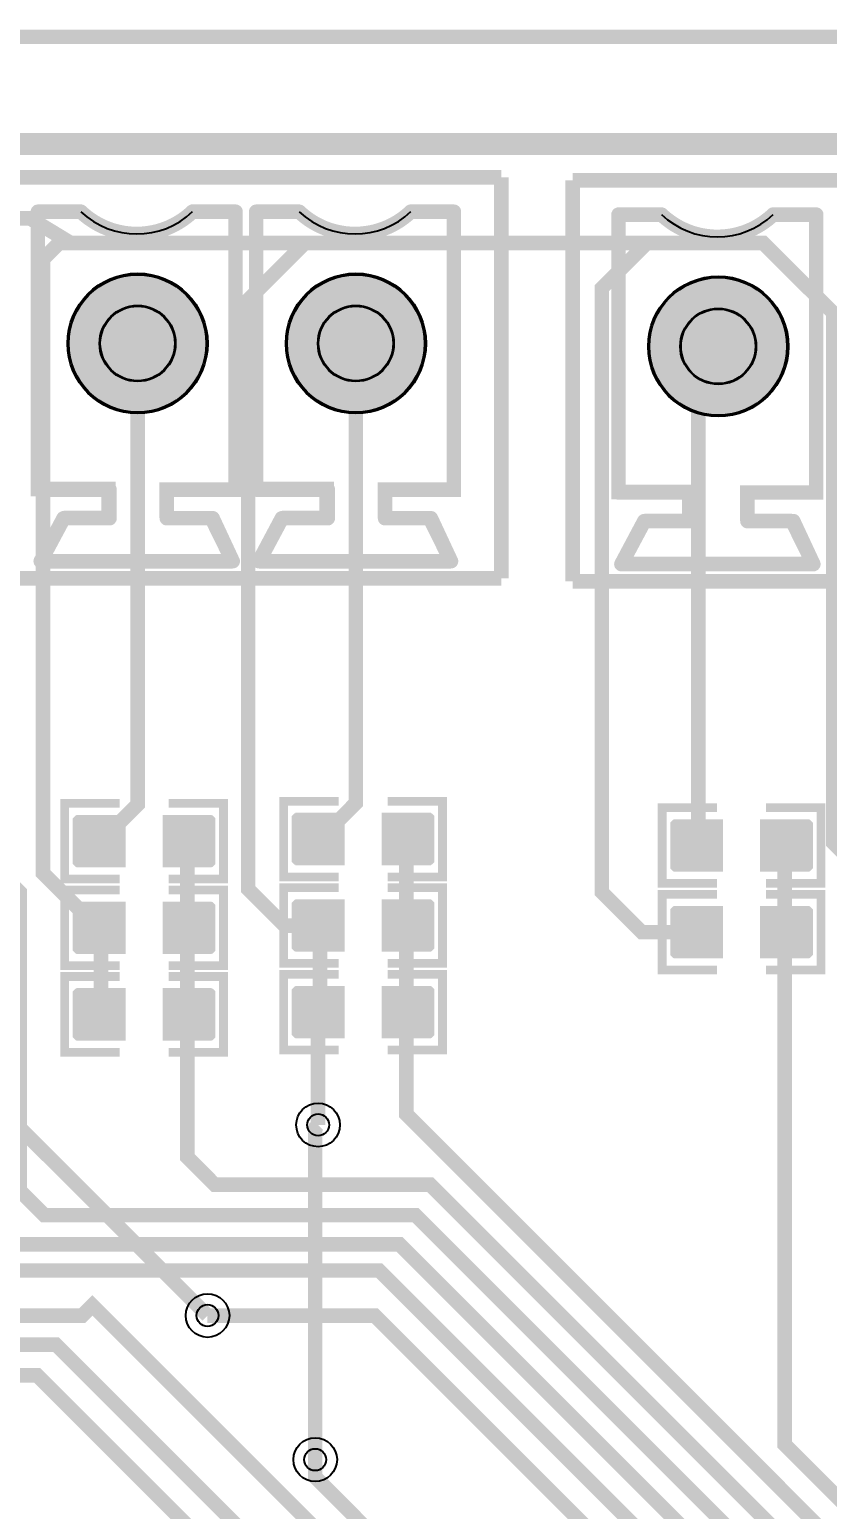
# Model space of a CAD drawing. Header units: millimetres. Extents: x 0 to 155, y 0 to 71.
# Drawn here: x 74.14 to 88.06, y 45.66 to 71.49 of the extents above; entities that cross this region are included whole.
import ezdxf

# ---------------------------------------------------------------- set-up
doc = ezdxf.new("R2010")
doc.units = ezdxf.units.MM
for name, color, linetype, true_color in [('BoardOutLine', 7, 'Continuous', 0xff00ff), ('BottomLayer', 7, 'Continuous', 0x0000ff), ('BottomSolderMaskLayer', 7, 'Continuous', 0xaa00ff), ('Document', 7, 'Continuous', 0xffffff), ('Hole', 7, 'Continuous', 0x222222), ('Multi-Layer', 7, 'Continuous', 0xc0c0c0), ('TopLayer', 7, 'Continuous', 0xff0000), ('TopPasteMaskLayer', 7, 'Continuous', 0x808080), ('TopSilkLayer', 7, 'Continuous', 0xffcc00), ('TopSolderMaskLayer', 7, 'Continuous', 0x800080)]:
    doc.layers.add(name, color=color, linetype=linetype, true_color=true_color)

msp = doc.modelspace()

# ---------------------------------------------------------------- hatches: boundary and pattern name
at = {"layer": 'BottomSolderMaskLayer'}
for points in [[(74.796, 66.014, 1), (77.247, 66.014, 1)], [(78.606, 66.014, 1), (81.057, 66.014, 1)], [(84.931, 65.963, 1), (87.381, 65.963, 1)]]:
    msp.add_hatch(color=256, dxfattribs=at).paths.add_polyline_path(points)
at = {"layer": 'Document'}
for points in [[(74.219, 62.273), (74.619, 63.023), (74.628, 63.038), (74.639, 63.051), (74.652, 63.063), (74.666, 63.072), (74.681, 63.08), (74.697, 63.086), (74.714, 63.089), (74.731, 63.091), (75.404, 63.091), (75.404, 63.336), (74.281, 63.336), (74.265, 63.338), (74.249, 63.341), (74.233, 63.346), (74.218, 63.353), (74.204, 63.363), (74.192, 63.374), (74.181, 63.386), (74.171, 63.4), (74.164, 63.415), (74.159, 63.431), (74.155, 63.447), (74.154, 63.463), (74.154, 68.313), (74.155, 68.33), (74.159, 68.346), (74.164, 68.362), (74.171, 68.377), (74.181, 68.391), (74.192, 68.403), (74.204, 68.414), (74.218, 68.423), (74.233, 68.431), (74.249, 68.436), (74.265, 68.439), (74.281, 68.44), (75.031, 68.44), (75.048, 68.439), (75.064, 68.436), (75.08, 68.431), (75.095, 68.423), (75.109, 68.414), (75.121, 68.403), (75.132, 68.391), (75.141, 68.377), (75.149, 68.362), (75.154, 68.346), (75.157, 68.33), (75.158, 68.313), (75.157, 68.297), (75.154, 68.281), (75.149, 68.265), (75.141, 68.25), (75.132, 68.236), (75.121, 68.224), (75.109, 68.213), (75.095, 68.203), (75.08, 68.196), (75.064, 68.191), (75.048, 68.187), (75.031, 68.186), (74.408, 68.186), (74.408, 63.59), (75.531, 63.59), (75.548, 63.589), (75.564, 63.586), (75.58, 63.581), (75.595, 63.573), (75.609, 63.564), (75.621, 63.553), (75.632, 63.541), (75.641, 63.527), (75.649, 63.512), (75.654, 63.496), (75.657, 63.48), (75.658, 63.463), (75.658, 62.964), (75.657, 62.947), (75.654, 62.931), (75.649, 62.915), (75.641, 62.9), (75.632, 62.886), (75.621, 62.874), (75.609, 62.863), (75.595, 62.854), (75.58, 62.846), (75.564, 62.841), (75.548, 62.838), (75.531, 62.837), (74.808, 62.837), (74.443, 62.154), (74.435, 62.14), (74.424, 62.127), (74.412, 62.116), (74.398, 62.107), (74.384, 62.099), (74.368, 62.093), (74.352, 62.09), (74.336, 62.088), (74.319, 62.089), (74.303, 62.092), (74.287, 62.096), (74.272, 62.103), (74.259, 62.112), (74.246, 62.122), (74.234, 62.134), (74.225, 62.148), (74.217, 62.162), (74.211, 62.177), (74.207, 62.193), (74.205, 62.21), (74.206, 62.226), (74.208, 62.242), (74.213, 62.258), (74.219, 62.273)], [(74.331, 62.34), (77.482, 62.34), (77.25, 62.837), (76.531, 62.837), (76.515, 62.838), (76.499, 62.841), (76.483, 62.846), (76.468, 62.854), (76.454, 62.863), (76.442, 62.874), (76.431, 62.886), (76.422, 62.9), (76.414, 62.915), (76.409, 62.931), (76.406, 62.947), (76.404, 62.964), (76.404, 63.463), (76.406, 63.48), (76.409, 63.496), (76.414, 63.512), (76.422, 63.527), (76.431, 63.541), (76.442, 63.553), (76.454, 63.564), (76.468, 63.573), (76.483, 63.581), (76.499, 63.586), (76.515, 63.589), (76.531, 63.59), (77.604, 63.59), (77.604, 68.186), (76.981, 68.186), (76.965, 68.187), (76.949, 68.191), (76.933, 68.196), (76.918, 68.203), (76.904, 68.213), (76.892, 68.224), (76.881, 68.236), (76.871, 68.25), (76.864, 68.265), (76.859, 68.281), (76.855, 68.297), (76.854, 68.313), (76.855, 68.33), (76.859, 68.346), (76.864, 68.362), (76.871, 68.377), (76.881, 68.391), (76.892, 68.403), (76.904, 68.414), (76.918, 68.423), (76.933, 68.431), (76.949, 68.436), (76.965, 68.439), (76.981, 68.44), (77.731, 68.44), (77.748, 68.439), (77.764, 68.436), (77.78, 68.431), (77.795, 68.423), (77.809, 68.414), (77.821, 68.403), (77.832, 68.391), (77.841, 68.377), (77.849, 68.362), (77.854, 68.346), (77.857, 68.33), (77.858, 68.313), (77.858, 63.463), (77.857, 63.447), (77.854, 63.431), (77.849, 63.415), (77.841, 63.4), (77.832, 63.386), (77.821, 63.374), (77.809, 63.363), (77.795, 63.353), (77.78, 63.346), (77.764, 63.341), (77.748, 63.338), (77.731, 63.336), (76.658, 63.336), (76.658, 63.091), (77.331, 63.091), (77.349, 63.089), (77.367, 63.085), (77.384, 63.079), (77.4, 63.071), (77.414, 63.06), (77.427, 63.047), (77.438, 63.033), (77.446, 63.017), (77.796, 62.267), (77.803, 62.251), (77.807, 62.235), (77.808, 62.218), (77.808, 62.201), (77.805, 62.184), (77.8, 62.168), (77.793, 62.153), (77.784, 62.138), (77.773, 62.125), (77.76, 62.114), (77.746, 62.104), (77.731, 62.097), (77.715, 62.091), (77.698, 62.088), (77.681, 62.086), (74.331, 62.086), (74.315, 62.088), (74.298, 62.091), (74.283, 62.096), (74.268, 62.104), (74.254, 62.113), (74.242, 62.124), (74.231, 62.136), (74.221, 62.15), (74.214, 62.165), (74.209, 62.181), (74.205, 62.197), (74.204, 62.213), (74.205, 62.23), (74.209, 62.246), (74.214, 62.262), (74.221, 62.277), (74.231, 62.291), (74.242, 62.303), (74.254, 62.314), (74.268, 62.323), (74.283, 62.331), (74.298, 62.336), (74.315, 62.339), (74.331, 62.34)], [(75.119, 68.406), (75.157, 68.371), (75.196, 68.338), (75.237, 68.306), (75.279, 68.276), (75.322, 68.248), (75.367, 68.222), (75.412, 68.197), (75.458, 68.174), (75.505, 68.153), (75.553, 68.134), (75.601, 68.117), (75.651, 68.102), (75.701, 68.089), (75.751, 68.078), (75.802, 68.068), (75.853, 68.061), (75.904, 68.056), (75.955, 68.053), (76.007, 68.052), (76.058, 68.053), (76.11, 68.056), (76.161, 68.062), (76.212, 68.069), (76.263, 68.078), (76.313, 68.089), (76.363, 68.102), (76.412, 68.118), (76.461, 68.135), (76.508, 68.154), (76.555, 68.175), (76.602, 68.198), (76.647, 68.223), (76.691, 68.249), (76.734, 68.277), (76.776, 68.307), (76.817, 68.339), (76.856, 68.372), (76.894, 68.407), (76.906, 68.417), (76.92, 68.426), (76.934, 68.433), (76.95, 68.439), (76.965, 68.442), (76.981, 68.443), (76.998, 68.442), (77.013, 68.44), (77.029, 68.435), (77.043, 68.428), (77.057, 68.42), (77.07, 68.409), (77.081, 68.398), (77.09, 68.385), (77.098, 68.37), (77.104, 68.356), (77.108, 68.34), (77.11, 68.324), (77.11, 68.308), (77.108, 68.292), (77.104, 68.276), (77.098, 68.261), (77.09, 68.247), (77.08, 68.234), (77.069, 68.223), (77.027, 68.184), (76.983, 68.147), (76.938, 68.112), (76.892, 68.078), (76.845, 68.046), (76.796, 68.016), (76.747, 67.987), (76.696, 67.961), (76.644, 67.936), (76.592, 67.914), (76.539, 67.893), (76.485, 67.874), (76.43, 67.858), (76.375, 67.843), (76.319, 67.83), (76.263, 67.82), (76.206, 67.811), (76.15, 67.805), (76.093, 67.801), (76.036, 67.798), (75.978, 67.798), (75.921, 67.8), (75.864, 67.805), (75.807, 67.811), (75.751, 67.819), (75.695, 67.83), (75.639, 67.842), (75.584, 67.857), (75.529, 67.874), (75.475, 67.892), (75.422, 67.913), (75.369, 67.935), (75.318, 67.96), (75.267, 67.986), (75.217, 68.015), (75.169, 68.045), (75.121, 68.077), (75.075, 68.11), (75.03, 68.146), (74.986, 68.182), (74.944, 68.221), (74.933, 68.233), (74.923, 68.247), (74.916, 68.261), (74.91, 68.277), (74.906, 68.293), (74.905, 68.31), (74.905, 68.326), (74.908, 68.343), (74.913, 68.359), (74.92, 68.374), (74.929, 68.388), (74.939, 68.401), (74.951, 68.412), (74.965, 68.421), (74.98, 68.429), (74.995, 68.435), (75.011, 68.439), (75.028, 68.44), (75.045, 68.44), (75.061, 68.437), (75.077, 68.432), (75.092, 68.425), (75.106, 68.416), (75.119, 68.406)], [(78.029, 62.273), (78.429, 63.023), (78.438, 63.038), (78.449, 63.051), (78.462, 63.063), (78.476, 63.072), (78.491, 63.08), (78.507, 63.086), (78.524, 63.089), (78.541, 63.091), (79.214, 63.091), (79.214, 63.336), (78.091, 63.336), (78.075, 63.338), (78.058, 63.341), (78.043, 63.346), (78.028, 63.353), (78.014, 63.363), (78.002, 63.374), (77.991, 63.386), (77.981, 63.4), (77.974, 63.415), (77.969, 63.431), (77.965, 63.447), (77.964, 63.463), (77.964, 68.313), (77.965, 68.33), (77.969, 68.346), (77.974, 68.362), (77.981, 68.377), (77.991, 68.391), (78.002, 68.403), (78.014, 68.414), (78.028, 68.423), (78.043, 68.431), (78.058, 68.436), (78.075, 68.439), (78.091, 68.44), (78.841, 68.44), (78.858, 68.439), (78.874, 68.436), (78.89, 68.431), (78.905, 68.423), (78.919, 68.414), (78.931, 68.403), (78.942, 68.391), (78.951, 68.377), (78.959, 68.362), (78.964, 68.346), (78.967, 68.33), (78.968, 68.313), (78.967, 68.297), (78.964, 68.281), (78.959, 68.265), (78.951, 68.25), (78.942, 68.236), (78.931, 68.224), (78.919, 68.213), (78.905, 68.203), (78.89, 68.196), (78.874, 68.191), (78.858, 68.188), (78.841, 68.186), (78.218, 68.186), (78.218, 63.59), (79.341, 63.59), (79.358, 63.589), (79.374, 63.586), (79.39, 63.581), (79.405, 63.573), (79.419, 63.564), (79.431, 63.553), (79.442, 63.541), (79.451, 63.527), (79.459, 63.512), (79.464, 63.496), (79.467, 63.48), (79.468, 63.463), (79.468, 62.964), (79.467, 62.947), (79.464, 62.931), (79.459, 62.915), (79.451, 62.9), (79.442, 62.886), (79.431, 62.874), (79.419, 62.863), (79.405, 62.854), (79.39, 62.846), (79.374, 62.841), (79.358, 62.838), (79.341, 62.837), (78.618, 62.837), (78.253, 62.154), (78.245, 62.14), (78.234, 62.127), (78.222, 62.115), (78.208, 62.106), (78.194, 62.098), (78.178, 62.092), (78.162, 62.088), (78.146, 62.087), (78.129, 62.087), (78.113, 62.09), (78.097, 62.095), (78.082, 62.101), (78.067, 62.11), (78.055, 62.121), (78.043, 62.133), (78.034, 62.146), (78.026, 62.161), (78.02, 62.177), (78.016, 62.193), (78.014, 62.209), (78.015, 62.226), (78.018, 62.242), (78.022, 62.258), (78.029, 62.273)], [(78.141, 62.34), (81.292, 62.34), (81.06, 62.837), (80.341, 62.837), (80.325, 62.838), (80.308, 62.841), (80.293, 62.846), (80.278, 62.854), (80.264, 62.863), (80.252, 62.874), (80.241, 62.886), (80.231, 62.9), (80.224, 62.915), (80.219, 62.931), (80.215, 62.947), (80.214, 62.964), (80.214, 63.463), (80.215, 63.48), (80.219, 63.496), (80.224, 63.512), (80.231, 63.527), (80.241, 63.541), (80.252, 63.553), (80.264, 63.564), (80.278, 63.573), (80.293, 63.581), (80.308, 63.586), (80.325, 63.589), (80.341, 63.59), (81.414, 63.59), (81.414, 68.186), (80.791, 68.186), (80.775, 68.188), (80.758, 68.191), (80.743, 68.196), (80.728, 68.203), (80.714, 68.213), (80.702, 68.224), (80.691, 68.236), (80.681, 68.25), (80.674, 68.265), (80.669, 68.281), (80.665, 68.297), (80.664, 68.313), (80.665, 68.33), (80.669, 68.346), (80.674, 68.362), (80.681, 68.377), (80.691, 68.391), (80.702, 68.403), (80.714, 68.414), (80.728, 68.423), (80.743, 68.431), (80.758, 68.436), (80.775, 68.439), (80.791, 68.44), (81.541, 68.44), (81.558, 68.439), (81.574, 68.436), (81.59, 68.431), (81.605, 68.423), (81.619, 68.414), (81.631, 68.403), (81.642, 68.391), (81.651, 68.377), (81.659, 68.362), (81.664, 68.346), (81.667, 68.33), (81.668, 68.313), (81.668, 63.463), (81.667, 63.447), (81.664, 63.431), (81.659, 63.415), (81.651, 63.4), (81.642, 63.386), (81.631, 63.374), (81.619, 63.363), (81.605, 63.353), (81.59, 63.346), (81.574, 63.341), (81.558, 63.338), (81.541, 63.336), (80.468, 63.336), (80.468, 63.091), (81.141, 63.091), (81.159, 63.089), (81.177, 63.085), (81.194, 63.079), (81.21, 63.071), (81.224, 63.06), (81.237, 63.047), (81.248, 63.033), (81.256, 63.017), (81.606, 62.267), (81.613, 62.251), (81.617, 62.235), (81.618, 62.218), (81.618, 62.201), (81.615, 62.184), (81.61, 62.168), (81.603, 62.153), (81.594, 62.138), (81.583, 62.125), (81.57, 62.114), (81.556, 62.104), (81.541, 62.097), (81.525, 62.091), (81.508, 62.088), (81.491, 62.086), (78.141, 62.086), (78.125, 62.088), (78.108, 62.091), (78.093, 62.096), (78.078, 62.104), (78.064, 62.113), (78.052, 62.124), (78.041, 62.136), (78.031, 62.15), (78.024, 62.165), (78.019, 62.181), (78.015, 62.197), (78.014, 62.213), (78.015, 62.23), (78.019, 62.246), (78.024, 62.262), (78.031, 62.277), (78.041, 62.291), (78.052, 62.303), (78.064, 62.314), (78.078, 62.323), (78.093, 62.331), (78.108, 62.336), (78.125, 62.339), (78.141, 62.34)], [(78.929, 68.406), (78.967, 68.371), (79.006, 68.338), (79.047, 68.306), (79.089, 68.276), (79.132, 68.248), (79.176, 68.222), (79.222, 68.197), (79.268, 68.174), (79.315, 68.153), (79.363, 68.134), (79.411, 68.117), (79.461, 68.102), (79.51, 68.089), (79.561, 68.078), (79.611, 68.069), (79.662, 68.061), (79.714, 68.056), (79.765, 68.053), (79.817, 68.052), (79.868, 68.053), (79.92, 68.056), (79.971, 68.062), (80.022, 68.069), (80.073, 68.078), (80.123, 68.089), (80.173, 68.103), (80.222, 68.118), (80.27, 68.135), (80.318, 68.154), (80.365, 68.175), (80.411, 68.198), (80.457, 68.223), (80.501, 68.249), (80.544, 68.277), (80.586, 68.307), (80.627, 68.339), (80.666, 68.372), (80.704, 68.407), (80.717, 68.418), (80.731, 68.426), (80.746, 68.433), (80.762, 68.438), (80.778, 68.441), (80.795, 68.442), (80.811, 68.44), (80.828, 68.437), (80.843, 68.431), (80.858, 68.423), (80.871, 68.413), (80.884, 68.402), (80.894, 68.389), (80.903, 68.375), (80.91, 68.36), (80.915, 68.344), (80.918, 68.328), (80.919, 68.311), (80.917, 68.295), (80.913, 68.279), (80.908, 68.263), (80.9, 68.248), (80.89, 68.235), (80.879, 68.223), (80.837, 68.184), (80.793, 68.147), (80.748, 68.112), (80.702, 68.078), (80.655, 68.046), (80.606, 68.016), (80.557, 67.988), (80.506, 67.961), (80.454, 67.936), (80.402, 67.914), (80.349, 67.893), (80.295, 67.874), (80.24, 67.858), (80.185, 67.843), (80.129, 67.83), (80.073, 67.82), (80.016, 67.811), (79.96, 67.805), (79.903, 67.801), (79.845, 67.799), (79.788, 67.798), (79.731, 67.801), (79.674, 67.805), (79.617, 67.811), (79.561, 67.819), (79.505, 67.83), (79.449, 67.842), (79.394, 67.857), (79.339, 67.874), (79.285, 67.892), (79.232, 67.913), (79.179, 67.936), (79.128, 67.96), (79.077, 67.987), (79.027, 68.015), (78.979, 68.045), (78.931, 68.077), (78.885, 68.11), (78.84, 68.146), (78.796, 68.183), (78.754, 68.221), (78.743, 68.233), (78.733, 68.247), (78.726, 68.262), (78.72, 68.277), (78.716, 68.293), (78.715, 68.31), (78.715, 68.327), (78.718, 68.343), (78.723, 68.359), (78.73, 68.374), (78.739, 68.388), (78.749, 68.401), (78.761, 68.412), (78.775, 68.422), (78.79, 68.429), (78.805, 68.435), (78.821, 68.439), (78.838, 68.44), (78.855, 68.44), (78.871, 68.437), (78.887, 68.432), (78.902, 68.425), (78.916, 68.416), (78.929, 68.406)], [(84.354, 62.223), (84.754, 62.973), (84.763, 62.987), (84.774, 63), (84.786, 63.012), (84.801, 63.022), (84.816, 63.029), (84.832, 63.035), (84.849, 63.039), (84.866, 63.04), (85.539, 63.04), (85.539, 63.286), (84.416, 63.286), (84.399, 63.287), (84.383, 63.29), (84.367, 63.295), (84.352, 63.303), (84.339, 63.312), (84.326, 63.323), (84.315, 63.335), (84.306, 63.349), (84.299, 63.364), (84.293, 63.38), (84.29, 63.396), (84.289, 63.413), (84.289, 68.263), (84.29, 68.279), (84.293, 68.296), (84.299, 68.311), (84.306, 68.326), (84.315, 68.34), (84.326, 68.353), (84.339, 68.364), (84.352, 68.373), (84.367, 68.38), (84.383, 68.385), (84.399, 68.389), (84.416, 68.39), (85.166, 68.39), (85.182, 68.389), (85.199, 68.385), (85.215, 68.38), (85.229, 68.373), (85.243, 68.364), (85.256, 68.353), (85.267, 68.34), (85.276, 68.326), (85.283, 68.311), (85.289, 68.296), (85.292, 68.279), (85.293, 68.263), (85.292, 68.246), (85.289, 68.23), (85.283, 68.214), (85.276, 68.199), (85.267, 68.185), (85.256, 68.173), (85.243, 68.162), (85.229, 68.153), (85.215, 68.145), (85.199, 68.14), (85.182, 68.137), (85.166, 68.136), (84.543, 68.136), (84.543, 63.54), (85.666, 63.54), (85.682, 63.539), (85.699, 63.535), (85.715, 63.53), (85.729, 63.523), (85.743, 63.514), (85.756, 63.503), (85.767, 63.49), (85.776, 63.476), (85.783, 63.461), (85.789, 63.446), (85.792, 63.429), (85.793, 63.413), (85.793, 62.913), (85.792, 62.896), (85.789, 62.88), (85.783, 62.864), (85.776, 62.849), (85.767, 62.835), (85.756, 62.823), (85.743, 62.812), (85.729, 62.803), (85.715, 62.795), (85.699, 62.79), (85.682, 62.787), (85.666, 62.786), (84.942, 62.786), (84.578, 62.103), (84.569, 62.089), (84.559, 62.076), (84.547, 62.065), (84.533, 62.055), (84.518, 62.047), (84.503, 62.041), (84.487, 62.037), (84.47, 62.036), (84.454, 62.036), (84.437, 62.039), (84.421, 62.044), (84.406, 62.051), (84.392, 62.059), (84.379, 62.07), (84.368, 62.082), (84.358, 62.096), (84.35, 62.11), (84.344, 62.126), (84.341, 62.142), (84.339, 62.158), (84.34, 62.175), (84.342, 62.191), (84.347, 62.207), (84.354, 62.223)], [(84.466, 62.29), (87.617, 62.29), (87.385, 62.786), (86.666, 62.786), (86.649, 62.787), (86.633, 62.79), (86.617, 62.795), (86.602, 62.803), (86.589, 62.812), (86.576, 62.823), (86.565, 62.835), (86.556, 62.849), (86.549, 62.864), (86.543, 62.88), (86.54, 62.896), (86.539, 62.913), (86.539, 63.413), (86.54, 63.429), (86.543, 63.446), (86.549, 63.461), (86.556, 63.476), (86.565, 63.49), (86.576, 63.503), (86.589, 63.514), (86.602, 63.523), (86.617, 63.53), (86.633, 63.535), (86.649, 63.539), (86.666, 63.54), (87.739, 63.54), (87.739, 68.136), (87.116, 68.136), (87.099, 68.137), (87.083, 68.14), (87.067, 68.145), (87.052, 68.153), (87.039, 68.162), (87.026, 68.173), (87.015, 68.185), (87.006, 68.199), (86.999, 68.214), (86.993, 68.23), (86.99, 68.246), (86.989, 68.263), (86.99, 68.279), (86.993, 68.296), (86.999, 68.311), (87.006, 68.326), (87.015, 68.34), (87.026, 68.353), (87.039, 68.364), (87.052, 68.373), (87.067, 68.38), (87.083, 68.385), (87.099, 68.389), (87.116, 68.39), (87.866, 68.39), (87.882, 68.389), (87.899, 68.385), (87.915, 68.38), (87.929, 68.373), (87.943, 68.364), (87.956, 68.353), (87.967, 68.34), (87.976, 68.326), (87.983, 68.311), (87.989, 68.296), (87.992, 68.279), (87.993, 68.263), (87.993, 63.413), (87.992, 63.396), (87.989, 63.38), (87.983, 63.364), (87.976, 63.349), (87.967, 63.335), (87.956, 63.323), (87.943, 63.312), (87.929, 63.303), (87.915, 63.295), (87.899, 63.29), (87.882, 63.287), (87.866, 63.286), (86.793, 63.286), (86.793, 63.04), (87.466, 63.04), (87.484, 63.038), (87.501, 63.035), (87.518, 63.028), (87.534, 63.02), (87.549, 63.009), (87.561, 62.997), (87.572, 62.982), (87.581, 62.966), (87.931, 62.216), (87.937, 62.201), (87.941, 62.184), (87.943, 62.167), (87.942, 62.15), (87.94, 62.134), (87.935, 62.117), (87.927, 62.102), (87.918, 62.088), (87.907, 62.075), (87.895, 62.063), (87.881, 62.054), (87.866, 62.046), (87.85, 62.04), (87.833, 62.037), (87.816, 62.036), (84.466, 62.036), (84.449, 62.037), (84.433, 62.04), (84.417, 62.045), (84.402, 62.053), (84.389, 62.062), (84.376, 62.073), (84.365, 62.085), (84.356, 62.099), (84.349, 62.114), (84.343, 62.13), (84.34, 62.146), (84.339, 62.163), (84.34, 62.179), (84.343, 62.196), (84.349, 62.211), (84.356, 62.226), (84.365, 62.24), (84.376, 62.253), (84.389, 62.264), (84.402, 62.273), (84.417, 62.28), (84.433, 62.285), (84.449, 62.289), (84.466, 62.29)], [(85.253, 68.355), (85.291, 68.32), (85.331, 68.287), (85.372, 68.256), (85.414, 68.226), (85.457, 68.197), (85.501, 68.171), (85.546, 68.146), (85.592, 68.124), (85.64, 68.103), (85.687, 68.084), (85.736, 68.066), (85.785, 68.051), (85.835, 68.038), (85.885, 68.027), (85.936, 68.018), (85.987, 68.011), (86.038, 68.006), (86.09, 68.002), (86.141, 68.001), (86.193, 68.003), (86.244, 68.006), (86.295, 68.011), (86.346, 68.018), (86.397, 68.027), (86.447, 68.039), (86.497, 68.052), (86.546, 68.067), (86.595, 68.084), (86.643, 68.103), (86.69, 68.124), (86.736, 68.147), (86.781, 68.172), (86.825, 68.198), (86.869, 68.227), (86.91, 68.257), (86.951, 68.288), (86.991, 68.321), (87.029, 68.356), (87.041, 68.367), (87.055, 68.376), (87.071, 68.383), (87.086, 68.387), (87.103, 68.39), (87.119, 68.391), (87.136, 68.389), (87.152, 68.386), (87.168, 68.38), (87.182, 68.372), (87.196, 68.363), (87.208, 68.351), (87.219, 68.339), (87.228, 68.325), (87.235, 68.31), (87.24, 68.294), (87.242, 68.277), (87.243, 68.261), (87.242, 68.244), (87.238, 68.228), (87.232, 68.212), (87.224, 68.198), (87.215, 68.184), (87.204, 68.172), (87.161, 68.133), (87.118, 68.096), (87.073, 68.061), (87.027, 68.027), (86.979, 67.995), (86.931, 67.965), (86.881, 67.937), (86.831, 67.91), (86.779, 67.886), (86.727, 67.863), (86.673, 67.842), (86.619, 67.824), (86.565, 67.807), (86.509, 67.792), (86.454, 67.78), (86.397, 67.769), (86.341, 67.761), (86.284, 67.754), (86.227, 67.75), (86.17, 67.748), (86.113, 67.748), (86.056, 67.75), (85.999, 67.754), (85.942, 67.76), (85.885, 67.769), (85.829, 67.779), (85.773, 67.792), (85.718, 67.806), (85.664, 67.823), (85.61, 67.842), (85.556, 67.862), (85.504, 67.885), (85.452, 67.909), (85.401, 67.936), (85.352, 67.964), (85.303, 67.994), (85.256, 68.026), (85.21, 68.06), (85.165, 68.095), (85.121, 68.132), (85.079, 68.17), (85.067, 68.183), (85.058, 68.196), (85.05, 68.211), (85.044, 68.226), (85.041, 68.243), (85.039, 68.259), (85.04, 68.276), (85.043, 68.292), (85.047, 68.308), (85.054, 68.323), (85.063, 68.337), (85.074, 68.35), (85.086, 68.361), (85.1, 68.371), (85.114, 68.379), (85.13, 68.384), (85.146, 68.388), (85.163, 68.39), (85.179, 68.389), (85.196, 68.386), (85.211, 68.381), (85.227, 68.374), (85.241, 68.365), (85.253, 68.355)]]:
    msp.add_hatch(color=256, dxfattribs=at).paths.add_polyline_path(points)
at = {"layer": 'Multi-Layer'}
for points in [[(74.821, 66.014, 1), (77.221, 66.014, 1)], [(78.631, 66.014, 1), (81.031, 66.014, 1)], [(84.956, 65.963, 1), (87.356, 65.963, 1)]]:
    msp.add_hatch(color=256, dxfattribs=at).paths.add_polyline_path(points)
at = {"layer": 'TopLayer'}
for points in [[(75.786, 56.895), (75.786, 57.759), (74.979, 57.759), (74.979, 56.895)], [(76.486, 56.895), (76.486, 57.759), (77.292, 57.759), (77.292, 56.895)], [(79.608, 56.933), (79.608, 57.797), (78.802, 57.797), (78.802, 56.933)], [(80.308, 56.933), (80.308, 57.797), (81.115, 57.797), (81.115, 56.933)], [(86.212, 56.819), (86.212, 57.683), (85.406, 57.683), (85.406, 56.819)], [(86.912, 56.819), (86.912, 57.683), (87.719, 57.683), (87.719, 56.819)], [(75.786, 56.247), (75.786, 55.383), (74.979, 55.383), (74.979, 56.247)], [(76.486, 56.247), (76.486, 55.383), (77.292, 55.383), (77.292, 56.247)], [(79.608, 56.286), (79.608, 55.422), (78.802, 55.422), (78.802, 56.286)], [(80.308, 56.286), (80.308, 55.422), (81.115, 55.422), (81.115, 56.286)], [(86.212, 56.171), (86.212, 55.307), (85.406, 55.307), (85.406, 56.171)], [(86.912, 56.171), (86.912, 55.307), (87.719, 55.307), (87.719, 56.171)], [(79.608, 54.774), (79.608, 53.91), (78.802, 53.91), (78.802, 54.774)], [(80.308, 54.774), (80.308, 53.91), (81.115, 53.91), (81.115, 54.774)], [(75.786, 54.736), (75.786, 53.872), (74.979, 53.872), (74.979, 54.736)], [(76.486, 54.736), (76.486, 53.872), (77.292, 53.872), (77.292, 54.736)]]:
    msp.add_hatch(color=256, dxfattribs=at).paths.add_polyline_path(points)
at = {"layer": 'TopPasteMaskLayer'}
for points in [[(74.941, 56.877), (75.741, 56.877), (75.791, 56.927), (75.791, 57.155), (75.421, 57.155), (75.421, 57.485), (75.791, 57.485), (75.791, 57.727), (75.741, 57.777), (74.941, 57.777), (74.891, 57.727), (74.891, 56.927)], [(77.331, 57.777), (76.531, 57.777), (76.481, 57.727), (76.481, 57.499), (76.851, 57.499), (76.851, 57.169), (76.481, 57.169), (76.481, 56.927), (76.531, 56.877), (77.331, 56.877), (77.381, 56.927), (77.381, 57.727)], [(78.763, 56.915), (79.563, 56.915), (79.613, 56.965), (79.613, 57.193), (79.243, 57.193), (79.243, 57.523), (79.613, 57.523), (79.613, 57.765), (79.563, 57.815), (78.763, 57.815), (78.713, 57.765), (78.713, 56.965)], [(81.153, 57.815), (80.353, 57.815), (80.303, 57.765), (80.303, 57.537), (80.673, 57.537), (80.673, 57.207), (80.303, 57.207), (80.303, 56.965), (80.353, 56.915), (81.153, 56.915), (81.203, 56.965), (81.203, 57.765)], [(85.367, 56.801), (86.167, 56.801), (86.217, 56.851), (86.217, 57.079), (85.847, 57.079), (85.847, 57.409), (86.217, 57.409), (86.217, 57.651), (86.167, 57.701), (85.367, 57.701), (85.317, 57.651), (85.317, 56.851)], [(87.757, 57.701), (86.957, 57.701), (86.907, 57.651), (86.907, 57.423), (87.277, 57.423), (87.277, 57.093), (86.907, 57.093), (86.907, 56.851), (86.957, 56.801), (87.757, 56.801), (87.807, 56.851), (87.807, 57.651)], [(74.941, 55.365), (75.741, 55.365), (75.791, 55.415), (75.791, 55.643), (75.421, 55.643), (75.421, 55.973), (75.791, 55.973), (75.791, 56.215), (75.741, 56.265), (74.941, 56.265), (74.891, 56.215), (74.891, 55.415)], [(77.331, 56.265), (76.531, 56.265), (76.481, 56.215), (76.481, 55.987), (76.851, 55.987), (76.851, 55.657), (76.481, 55.657), (76.481, 55.415), (76.531, 55.365), (77.331, 55.365), (77.381, 55.415), (77.381, 56.215)], [(78.763, 55.404), (79.563, 55.404), (79.613, 55.454), (79.613, 55.682), (79.243, 55.682), (79.243, 56.012), (79.613, 56.012), (79.613, 56.254), (79.563, 56.304), (78.763, 56.304), (78.713, 56.254), (78.713, 55.454)], [(81.153, 56.304), (80.353, 56.304), (80.303, 56.254), (80.303, 56.026), (80.673, 56.026), (80.673, 55.696), (80.303, 55.696), (80.303, 55.454), (80.353, 55.404), (81.153, 55.404), (81.203, 55.454), (81.203, 56.254)], [(85.367, 55.289), (86.167, 55.289), (86.217, 55.339), (86.217, 55.567), (85.847, 55.567), (85.847, 55.897), (86.217, 55.897), (86.217, 56.139), (86.167, 56.189), (85.367, 56.189), (85.317, 56.139), (85.317, 55.339)], [(87.757, 56.189), (86.957, 56.189), (86.907, 56.139), (86.907, 55.911), (87.277, 55.911), (87.277, 55.581), (86.907, 55.581), (86.907, 55.339), (86.957, 55.289), (87.757, 55.289), (87.807, 55.339), (87.807, 56.139)], [(78.763, 53.892), (79.563, 53.892), (79.613, 53.942), (79.613, 54.17), (79.243, 54.17), (79.243, 54.5), (79.613, 54.5), (79.613, 54.742), (79.563, 54.792), (78.763, 54.792), (78.713, 54.742), (78.713, 53.942)], [(81.153, 54.792), (80.353, 54.792), (80.303, 54.742), (80.303, 54.514), (80.673, 54.514), (80.673, 54.184), (80.303, 54.184), (80.303, 53.942), (80.353, 53.892), (81.153, 53.892), (81.203, 53.942), (81.203, 54.742)], [(74.941, 53.854), (75.741, 53.854), (75.791, 53.904), (75.791, 54.132), (75.421, 54.132), (75.421, 54.462), (75.791, 54.462), (75.791, 54.704), (75.741, 54.754), (74.941, 54.754), (74.891, 54.704), (74.891, 53.904)], [(77.331, 54.754), (76.531, 54.754), (76.481, 54.704), (76.481, 54.476), (76.851, 54.476), (76.851, 54.146), (76.481, 54.146), (76.481, 53.904), (76.531, 53.854), (77.331, 53.854), (77.381, 53.904), (77.381, 54.704)]]:
    msp.add_hatch(color=256, dxfattribs=at).paths.add_polyline_path(points)
at = {"layer": 'TopSolderMaskLayer'}
for points in [[(74.796, 66.014, 1), (77.247, 66.014, 1)], [(78.606, 66.014, 1), (81.057, 66.014, 1)], [(84.931, 65.963, 1), (87.381, 65.963, 1)], [(75.811, 56.869), (75.811, 57.784), (74.954, 57.784), (74.954, 56.869)], [(76.46, 56.869), (76.46, 57.784), (77.317, 57.784), (77.317, 56.869)], [(79.634, 56.907), (79.634, 57.822), (78.776, 57.822), (78.776, 56.907)], [(80.283, 56.907), (80.283, 57.822), (81.14, 57.822), (81.14, 56.907)], [(86.238, 56.793), (86.238, 57.708), (85.38, 57.708), (85.38, 56.793)], [(86.887, 56.793), (86.887, 57.708), (87.744, 57.708), (87.744, 56.793)], [(79.634, 56.311), (79.634, 55.396), (78.776, 55.396), (78.776, 56.311)], [(80.283, 56.311), (80.283, 55.396), (81.14, 55.396), (81.14, 56.311)], [(75.811, 56.273), (75.811, 55.358), (74.954, 55.358), (74.954, 56.273)], [(76.46, 56.273), (76.46, 55.358), (77.317, 55.358), (77.317, 56.273)], [(86.238, 56.197), (86.238, 55.282), (85.38, 55.282), (85.38, 56.197)], [(86.887, 56.197), (86.887, 55.282), (87.744, 55.282), (87.744, 56.197)], [(75.811, 54.762), (75.811, 53.847), (74.954, 53.847), (74.954, 54.762)], [(76.46, 54.762), (76.46, 53.847), (77.317, 53.847), (77.317, 54.762)], [(79.634, 54.8), (79.634, 53.885), (78.776, 53.885), (78.776, 54.8)], [(80.283, 54.8), (80.283, 53.885), (81.14, 53.885), (81.14, 54.8)]]:
    msp.add_hatch(color=256, dxfattribs=at).paths.add_polyline_path(points)

# ---------------------------------------------------------------- linework, layer by layer
at = {"layer": 'BoardOutLine', "const_width": 0.254}
msp.add_lwpolyline([(106.139, 0), (-0.061, 0), (-0.061, 71.365), (106.139, 71.365), (106.139, 0)], close=True, dxfattribs=at)
at = {"layer": 'BottomLayer', "const_width": 0.254}
for points in [[(77.242, 49.048), (72.822, 53.467), (72.822, 54.559)], [(79.172, 52.375), (79.121, 52.324), (79.121, 46.533)]]:
    msp.add_lwpolyline(points, dxfattribs=at)
at = {"layer": 'BottomSolderMaskLayer'}
for centre, radius in [((76.021, 66.014), 1.225), ((79.831, 66.014), 1.225), ((86.156, 65.963), 1.225), ((76.021, 66.014), 0.664), ((79.831, 66.014), 0.664), ((86.156, 65.963), 0.664)]:
    msp.add_circle(centre, radius, dxfattribs=at)
at = {"layer": 'Hole'}
for centre in [(79.172, 52.375), (77.242, 49.048), (79.121, 46.533)]:
    msp.add_circle(centre, 0.191, dxfattribs=at)
at = {"layer": 'Multi-Layer'}
for centre, radius in [((76.021, 66.014), 1.2), ((79.831, 66.014), 1.2), ((86.156, 65.963), 1.2), ((76.021, 66.014), 0.65), ((79.831, 66.014), 0.65), ((86.156, 65.963), 0.65), ((79.172, 52.375), 0.381), ((77.242, 49.048), 0.381), ((79.121, 46.533), 0.381)]:
    msp.add_circle(centre, radius, dxfattribs=at)
at = {"layer": 'TopLayer'}
for points, const_width in [([(56.058, 62.84), (56.007, 62.891), (56.007, 67.513), (57.988, 69.495), (92.405, 69.495), (93.777, 68.123), (93.777, 65.964)], 0.381), ([(74.855, 67.766), (74.143, 68.199), (60.273, 68.173), (58.114, 66.014)], 0.254), ([(78.942, 67.766), (74.65, 67.766), (74.37, 67.487), (74.37, 56.768), (75.323, 55.815), (75.384, 55.815)], 0.254), ([(85.234, 67.766), (78.942, 67.766), (77.952, 66.776), (77.952, 56.489), (78.587, 55.854), (79.206, 55.854)], 0.254), ([(89.646, 55.815), (88.163, 57.299), (88.163, 66.547), (86.943, 67.766), (84.911, 67.766), (84.124, 66.979), (84.124, 56.438), (84.822, 55.739), (85.81, 55.739)], 0.254), ([(75.384, 57.327), (76.021, 57.967), (76.021, 66.014)], 0.254), ([(79.206, 57.365), (79.831, 57.992), (79.831, 66.014)], 0.254), ([(85.81, 57.251), (85.81, 65.963), (86.156, 65.963)], 0.254), ([(80.992, 38.866), (82.257, 40.131), (85.445, 40.131), (86.308, 40.995), (86.308, 43.763), (80.238, 49.834), (72.922, 49.834), (70.179, 52.577), (64.972, 52.577), (64.286, 53.263), (64.286, 57.098), (64.058, 57.327), (63.415, 57.327)], 0.254), ([(81.716, 37.141), (82.531, 37.141), (84.505, 39.115), (85.877, 39.115), (87.502, 40.741), (87.502, 44.17), (80.873, 50.799), (74.396, 50.799), (73.964, 51.231), (73.964, 56.438), (73.075, 57.327), (72.864, 57.327)], 0.254), ([(76.89, 57.327), (76.89, 55.815)], 0.254), ([(80.713, 57.365), (80.713, 55.854)], 0.254), ([(87.317, 55.739), (87.317, 57.251)], 0.254), ([(81.716, 37.642), (82.27, 37.642), (84.2, 39.572), (85.572, 39.572), (86.918, 40.918), (86.918, 43.966), (80.593, 50.291), (73.253, 50.291), (70.459, 53.085), (67.842, 53.085), (66.895, 54.035), (66.895, 55.803)], 0.254), ([(75.384, 55.815), (75.384, 54.304)], 0.254), ([(76.89, 54.304), (76.89, 55.815)], 0.254), ([(79.206, 55.854), (79.206, 54.342)], 0.254), ([(80.713, 54.342), (80.713, 55.854)], 0.254), ([(81.716, 35.643), (83.192, 35.643), (84.988, 37.439), (86.334, 37.439), (89.229, 40.334), (89.229, 44.881), (87.317, 46.796), (87.317, 55.739)], 0.254), ([(81.716, 36.641), (82.666, 36.641), (82.811, 36.76), (84.607, 38.556), (85.978, 38.556), (88.137, 40.715), (88.137, 44.322), (81.127, 51.332), (77.367, 51.332), (76.89, 51.812), (76.89, 54.304)], 0.254), ([(79.206, 54.342), (79.171, 54.309), (79.171, 52.374)], 0.254), ([(81.716, 36.141), (83.029, 36.141), (84.835, 37.947), (86.131, 37.947), (88.671, 40.487), (88.671, 44.601), (80.713, 52.562), (80.713, 54.342)], 0.254), ([(79.491, 38.866), (79.491, 39.841), (80.542, 40.893), (80.542, 43.916), (75.234, 49.224), (75.056, 49.046), (46.43, 49.046), (41.757, 53.72), (40.029, 53.72), (39.369, 53.06), (39.369, 50.266), (38.709, 49.605), (38.709, 46.067)], 0.254), ([(78.991, 38.866), (78.991, 40.103), (79.958, 41.071), (79.958, 43.179), (74.599, 48.538), (45.671, 48.538), (41.63, 52.577), (41.02, 52.577), (40.639, 52.196), (40.639, 50.012), (39.979, 49.351), (39.979, 46.067)], 0.254), ([(84.988, 41.01), (85.231, 41.01), (85.8, 41.579), (85.8, 43.408), (80.161, 49.046), (77.24, 49.046)], 0.254), ([(78.493, 38.866), (78.493, 40.494), (79.45, 41.452), (79.45, 42.826), (74.269, 48.005), (55.676, 48.005), (34.086, 26.415), (30.581, 26.415), (14.248, 10.083), (14.248, 5.767)], 0.254), ([(79.12, 46.534), (79.12, 46.229), (82.041, 43.306), (82.041, 42.331)], 0.254)]:
    msp.add_lwpolyline(points, dxfattribs=dict(at, const_width=const_width))
at = {"layer": 'TopSilkLayer'}
for points, const_width in [([(69.671, 68.914), (82.371, 68.914)], 0.254), ([(82.371, 68.914), (82.371, 61.914)], 0.254), ([(83.616, 68.863), (83.616, 61.863)], 0.254), ([(83.616, 68.863), (96.316, 68.863)], 0.254), ([(74.281, 68.314), (75.031, 68.314)], 0.254), ([(75.513, 62.966), (75.513, 63.474), (74.281, 63.474), (74.281, 68.314)], 0.254), ([(77.731, 68.314), (77.731, 63.464), (76.529, 63.464), (76.529, 62.966)], 0.254), ([(77.731, 68.314), (76.981, 68.314)], 0.254), ([(78.092, 68.313), (78.842, 68.313)], 0.254), ([(79.323, 62.966), (79.323, 63.474), (78.092, 63.474), (78.092, 68.313)], 0.254), ([(81.542, 68.313), (81.542, 63.464), (80.339, 63.464), (80.339, 62.966)], 0.254), ([(81.542, 68.314), (80.791, 68.314)], 0.254), ([(84.416, 68.263), (85.166, 68.263)], 0.254), ([(85.648, 62.915), (85.648, 63.423), (84.416, 63.423), (84.416, 68.263)], 0.254), ([(87.866, 68.263), (87.866, 63.413), (86.664, 63.413), (86.664, 62.915)], 0.254), ([(87.866, 68.263), (87.116, 68.263)], 0.254), ([(74.731, 62.966), (74.331, 62.214)], 0.254), ([(75.513, 62.966), (74.731, 62.966)], 0.254), ([(76.53, 62.965), (77.312, 62.965)], 0.254), ([(77.312, 62.965), (77.681, 62.214)], 0.254), ([(78.541, 62.966), (78.141, 62.214)], 0.254), ([(79.323, 62.966), (78.541, 62.966)], 0.254), ([(80.34, 62.965), (81.122, 62.965)], 0.254), ([(81.122, 62.965), (81.492, 62.214)], 0.254), ([(84.866, 62.915), (84.466, 62.163)], 0.254), ([(85.648, 62.915), (84.866, 62.915)], 0.254), ([(86.664, 62.915), (87.446, 62.915)], 0.254), ([(87.446, 62.915), (87.816, 62.163)], 0.254), ([(74.331, 62.214), (77.681, 62.214)], 0.254), ([(78.141, 62.214), (81.492, 62.214)], 0.254), ([(84.466, 62.163), (87.816, 62.163)], 0.254), ([(69.671, 61.914), (82.371, 61.914)], 0.254), ([(83.616, 61.863), (96.316, 61.863)], 0.254), ([(75.709, 56.666), (74.75, 56.666), (74.75, 57.987), (75.709, 57.987)], 0.152), ([(76.562, 56.666), (77.521, 56.666), (77.521, 57.987), (76.562, 57.987)], 0.152), ([(79.532, 56.704), (78.573, 56.704), (78.573, 58.025), (79.532, 58.025)], 0.152), ([(80.385, 56.704), (81.343, 56.704), (81.343, 58.025), (80.385, 58.025)], 0.152), ([(86.136, 56.59), (85.177, 56.59), (85.177, 57.911), (86.136, 57.911)], 0.152), ([(86.989, 56.59), (87.947, 56.59), (87.947, 57.911), (86.989, 57.911)], 0.152), ([(79.532, 56.514), (78.573, 56.514), (78.573, 55.193), (79.532, 55.193)], 0.152), ([(80.385, 56.514), (81.343, 56.514), (81.343, 55.193), (80.385, 55.193)], 0.152), ([(75.709, 56.476), (74.75, 56.476), (74.75, 55.155), (75.709, 55.155)], 0.152), ([(76.562, 56.476), (77.521, 56.476), (77.521, 55.155), (76.562, 55.155)], 0.152), ([(86.136, 56.4), (85.177, 56.4), (85.177, 55.079), (86.136, 55.079)], 0.152), ([(86.989, 56.4), (87.947, 56.4), (87.947, 55.079), (86.989, 55.079)], 0.152), ([(75.709, 54.965), (74.75, 54.965), (74.75, 53.644), (75.709, 53.644)], 0.152), ([(76.562, 54.965), (77.521, 54.965), (77.521, 53.644), (76.562, 53.644)], 0.152), ([(79.532, 55.003), (78.573, 55.003), (78.573, 53.682), (79.532, 53.682)], 0.152), ([(80.385, 55.003), (81.343, 55.003), (81.343, 53.682), (80.385, 53.682)], 0.152)]:
    msp.add_lwpolyline(points, dxfattribs=dict(at, const_width=const_width))
for centre, start, end in [((76.006, 69.342), 226.557, 313.5162), ((79.816, 69.342), 226.5627, 313.512), ((86.14, 69.292), 226.5563, 313.5169)]:
    msp.add_arc(centre, 1.417, start, end, dxfattribs=at)
at = {"layer": 'TopSolderMaskLayer'}
for centre, radius in [((76.021, 66.014), 1.225), ((79.831, 66.014), 1.225), ((86.156, 65.963), 1.225), ((76.021, 66.014), 0.664), ((79.831, 66.014), 0.664), ((86.156, 65.963), 0.664)]:
    msp.add_circle(centre, radius, dxfattribs=at)

doc.saveas('drawing.dxf')
